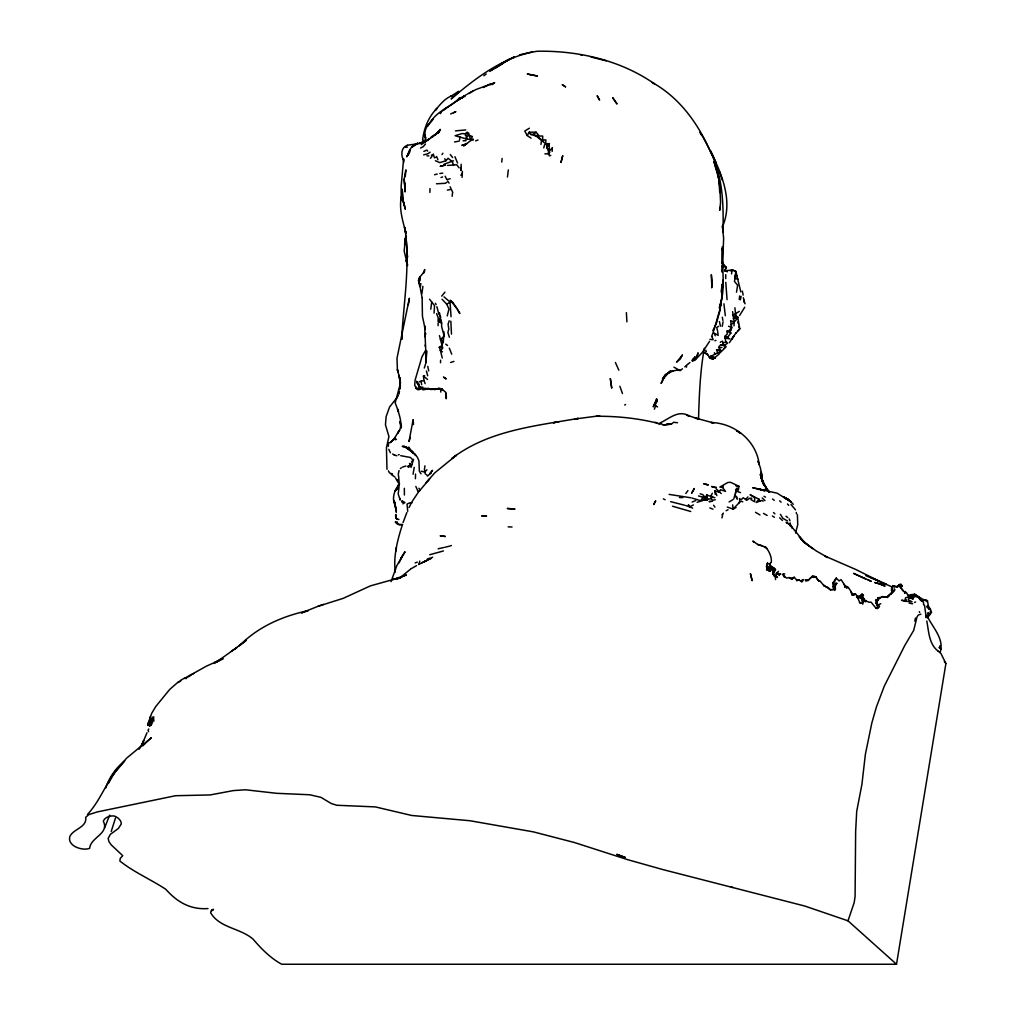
<?xml version="1.0" encoding="UTF-8"?>
<svg xmlns="http://www.w3.org/2000/svg" width="1015" height="1015" viewBox="0 0 1015 1015"><rect width="100%" height="100%" fill="white"/><g stroke="black" fill="none" stroke-linecap="round" stroke-linejoin="round"><path stroke-width="1.5" d="M149.433 723.695L148.19 724.367L150.334 725.763L147.632 725.243L148.038 723.708L149.903 723.987L151.578 722.591L152.11 720.548L150.626 719.242L152.808 717.288L153.95 720.993M395.089 572.295L395.101 570.011L395.114 570.912C393.528 555.497 397.436 540.284 402.08 525.732M461.026 167.386L461.013 170.52L461.178 168.262M549.153 151.007L549.318 155.841L550.739 155.435M725.725 278.63L725.738 274.672M396.256 512.537L396.281 509.073M439.444 335.61L442.477 347.092L442.603 348.335L440.447 350.543L442.261 357.978M719.762 207.441L719.736 210.308L720.574 202.302L719.8 186.405L718.024 174.415L713.913 161.512L718.874 179.198L718.721 178.094L719.762 192.52M425.589 140.286L425.082 134.881L425.64 138.332C423.915 133.371 425.272 127.7 428.952 123.982L427.569 126.05L433.075 119.161L429.599 122.916M722.173 263.684L722.477 248.155C721.348 267.884 726.499 288.869 719.191 307.811M451.041 316.718L450.051 302.064L444.012 296.849M698.523 419.22C699.234 395.558 700.071 371.63 704.321 348.31M443.974 331.854L443.289 342.169M711.743 284.238L711.693 287.816L712.34 283.578L711.325 274.672L711.642 283.045M473.066 140.286L473.091 138.966L463.5 145.919L466.748 143.851L461.85 145.335L466.075 144.092M923.828 600.702L923.84 599.497L927.444 600.702L928.877 608.924L930.311 608.949L931.605 612.4L927.367 617.818M420.121 287.283L420.197 283.819M434.077 313.127L434.534 305.604L429.548 299.197M773.608 574.008L773.696 570.557L773.151 574.186L777.439 577.421L773.151 574.186M438.061 321.628L438.176 317.758L436.615 313.61M722.934 286.94L723.149 279.95M891.83 592.227L891.563 588.573L892.959 585.858L897.539 586.962L899.29 584.564L900.952 584.336L902.31 585.833L900.914 587.825M769.636 564.442L770.169 567.258L771.869 569.072L770.169 567.258L769.636 564.442L767.442 563.122L766.959 569.225L768.533 570.189L766.997 568.666M429.891 192.431L430.017 188.587M440.523 362.761L440.611 360.147M398.92 519.578L395.812 518.069L395.952 514.618M430.779 309.194L431.692 302.089M552.16 151.413L552.35 147.619L549.597 151.095L548.975 144.511L545.74 143.864M626.915 321.831L626.382 312.633M734.061 335.94L731.574 339.353L736.18 332.59M809.006 579.831L805.504 580.745L808.029 580.479L812.254 576.33C817.126 574.833 816.428 580.999 820.513 581.468M768.469 567.042L766.959 569.225L769.027 569.517L769.154 567.144M400.367 381.374L399.961 388.123L400.24 384.063L395.178 402.815L398.464 411.646L397.55 408.931M388.326 446.359L388.567 442.616M426.11 358.092L425.805 351.761L425.754 363.294L426.909 351.177M771.349 562.31C771.844 556.804 769.154 551.538 765.906 547.161L757.698 544.484L752.876 541.046L753.967 542.378M399.859 388.593L399.707 377.808L400.291 380.65L397.411 369.701L396.992 358.232L409.388 298.22L408.334 304.741M733.972 325.853L734.264 322.161L732.589 311.63M401.42 197.088L401.191 199.993L401.153 186.278L403.615 158.797L403.716 162.4M421.948 293.449L422.887 286.357M405.302 176.547L405.86 169.873L404.198 179.071L405.023 191.949L405.036 183.068M720.777 302.001L719.673 310.286L713.634 331.106M927.938 612.717L928.04 616.663L926.67 615.344L925.985 617.64M459.655 139.854L459.909 137.038L455.088 135.731L462.142 133.536L468.714 134.221M404.351 488.291L404.389 495.016M418.992 281.688L418.865 283.02L420.362 278.503L418.992 281.688L419.284 285.05M501.765 162.07L502.12 158.416M834.977 588.928L835.269 585.921L836.791 583.333L832.934 582.864L834.165 584.843M930.336 611.081L929.981 614.532L928.344 613.212M721.031 302.077L719.927 310.704L716.247 323.772L712.746 330.814M720.625 304.259L720.79 302.8L720.422 306.187L721.652 298.816L722.16 284.213L721.17 292.041M508.363 169.911L507.462 177.041M422.633 140.172C423.839 128.436 428.635 116.585 437.097 108.262L435.245 110.394C440.028 104.659 444.9 98.151 452.233 95.689L450.863 96.298L458.691 91.261M404.528 244.45L405.581 237.802L404.148 251.022L407.459 264.522M414.222 467.357L413.054 474.233M415.414 478.725L415.541 474.043M739.212 299.514L739.631 295.923M452.119 196.314L452.55 192.736M744.718 307.24L739.58 315.513M447.222 315.969L448.973 309.055L446.803 304.272L442.071 299.235M886.717 597.099L882.01 596.642L878.115 599.637L876.554 602.885L879.523 606.513L878.394 607.972L875.844 608.023L870.984 602.035L869.246 602.276L863.524 600.131L862.192 594.105L859.591 596.401L863.816 601.451L862.306 603.443L859.413 602.656M914.832 621.155L915.428 618.034M405.213 240.149L405.759 236.102M736.509 292.168L737.626 285.24L734.505 281.472L735.812 271.36L732.703 269.914L724.647 270.827L726.372 267.364L721.741 262.581M153.823 716.907L153.278 720.739L152.808 717.288M399.897 388.986L400.418 385.319M396.446 547.288L395.913 551.056L396.078 549.94M424.93 465.847L424.435 469.361L425.374 474.17M420.337 287.067L420.857 283.566M721.437 299.666L719.673 310.286M399.047 393.972L399.453 391.282M540.919 144.435L541.452 140.958L543.596 140.869M697.127 502.324L702.469 500.522L703.002 497.249L698.46 495.929M735.672 493.227L736.18 490.182L738.4 489.763L738.971 486.312L730.673 482.328L727.895 482.455L719.863 487.048L722.578 487.492L725.484 491.374L721.576 490.055M213.531 909.25L211.78 910.1L210.587 912.688C219.506 928.091 240.517 928.065 253.116 939.205C261.375 948.835 270.434 958.109 281.739 964.25L896.511 964.25L945.891 663.556L940.93 653.457L938.139 651.173M462.409 171.395L462.079 177.371M731.523 273.872L732.094 270.409L735.241 270.827M738.4 489.763L736.662 488.443L733.807 498.809M737.956 330.7L739.783 328.847L737.651 316.807M401.318 196.847C398.806 209.242 403.031 221.613 406.013 233.513L404.528 227.385L405.543 232.321L404.934 228.832M721.982 517.942L722.629 514.491M722.211 326.373L723.061 321.895M401.001 428.228L401.445 425.907M399.022 487.06L398.197 493.975L400.202 500.091L399.973 498.479M820.894 582.052L824.193 585.959L827.923 587.431L830.981 590.019M707.036 495.117L706.288 498.581L707.493 499.799L707.036 495.117L714.839 497.769M399.035 470.579L398.286 474.043L398.806 477.938M740.354 299.806L741.102 296.355M769.865 565.698L770.486 562.906L769.763 564.898L775.523 569.745L772.948 574.186M909.389 596.528L914.071 596.274L914.553 594.181L919.006 597.302M544.89 153.887L548.1 153.773L548.607 151.578M418.117 389.849L416.15 388.504L416.467 387.197M391.08 581.62L396.776 565.736L405.036 551.754L400.887 558.263M543.786 147.962L544.573 144.714M148.038 723.708L151.755 713.19L155.815 706.453L169.695 689.439L178.83 681.484M736.268 489.801L736.662 488.443M398.451 484.65L397.525 488.266L398.667 485.322L398.908 485.969M411.012 467.471L413.549 459.313L411.481 461.99M730.952 330.636L731.726 327.541L730.597 320.613L734.264 322.161L730.838 324.8M441.677 342.74L443.352 340.977L440.485 339.657L444.227 336.193L441.639 326.627L441.627 323.176L438.937 321.844L439.838 318.393M655.677 402.46L656.73 398.768L653.216 406.837L656.959 399.694L655.779 402.638M940.258 651.82C944.255 639.26 933.178 627.879 927.862 617.386M830.08 589.905L834.317 589.043L835.269 585.921L833.112 586.911L834.825 590.438L833.987 589.106L834.52 588.332M438.861 131.963L434.56 135.464L439.267 130.669L438.099 133.498L440.167 129.336L438.277 132.8M896.511 964.25L848.007 920.821L854.173 902.64L855.087 896.588L855.645 831.475L856.711 811.353L861.925 784.316L865.389 754.247L871.809 723.061L876.465 706.795L884.268 686.165L904.784 645.477L913.703 630.366L917.053 616.79L918.372 614.989L920.846 614.189M424.295 368.039L425.513 364.093M778.492 571.331L776.475 573.171L775.562 576.342L773.544 575.67M115.482 818.065L111.244 831.412M419.779 561.041L419.005 564.099M767.442 563.122L766.363 566.573L767.873 569.884L770.03 571.153L771.869 569.072M403.057 522.535L406.888 512.474M449.201 320.753L448.084 324.216L448.795 329L447.881 332.451L449.366 337.234M150.727 725.243L151.298 723.632L149.903 723.987L148.939 721.513L152.11 720.548L149.865 717.808L150.525 716.438M410.365 437.389L408.982 441.487L413.143 419.626L413.536 424.498M105.865 787.843C109.227 777.173 116.065 767.835 124.705 760.806M147.632 725.243L148.85 721.779M720.066 305.604L720.866 303.32M711.604 336.561L713.19 332.387M654.345 409.21L655.677 405.759L655.132 404.757L657.352 400.862M109.658 815.172L104.583 827.91M719.267 353.905L713.304 358.891L710.246 358.333L710.551 356.417L721.373 351.076L718.798 347.853L721.931 347.422M865.516 601.844L863.74 598.393L862.687 599.548L861.494 598.406L862.978 594.93L861.494 598.406L862.852 604.153M795.532 533.103L797.739 524.73L797.409 514.745M141.897 744.858L146.985 732.716M399.022 562.843L402.105 556.334M141.91 744.82L143.699 740.582L141.034 746.05M410.441 149.408L408.055 154.851C408.715 149.56 412.547 145.005 417.622 143.293L415.021 144.904L417.622 143.293M722.68 226.282C735.203 196.415 716.958 163.44 703.091 137.228M409.413 151.603L406.736 156.856L409.362 152.643M834.66 581.392L836.259 578.119L839.139 580.923L841.054 579.603L845.635 586.518L844.582 587.304M892.033 587.266L891.5 590.489M398.667 485.322L396.624 489.433L398.146 487.124M409.058 507.487L411.24 503.123M108.199 783.479L116.344 769.839C105.7 784.1 99.698 801.279 87.468 814.474M863.74 598.393L861.494 598.406L860.124 597.163L861.507 594.447M108.136 783.58L110.673 778.606M148.317 729.874L148.774 728.986M848.248 587.596L847.106 586.568L846.37 588.002L848.388 587.495L852.879 594.409L855.467 593.978L856.888 595.716L859.591 596.401M465.428 138.674L470.808 139.626L472.394 136.543L468.993 135.223L466.76 136.441L465.428 138.674L459.909 137.038M709.561 341.345L702.152 352.649L694.653 360.465M722.578 487.492L723.378 485.969M548.1 153.773L549.851 152.339M398.21 524.463L402.676 524.59L399.479 524.73L396.764 523.271L397.487 521.976M443.174 342.309L441.652 345.76L439.279 347.295L440.447 350.543L442.477 351.875M396.903 397.905L398.387 395.304M720.587 489.661L719.064 492.275L714.941 490.854L715.194 494.318M440.447 350.543L442.477 347.092L439.279 347.295M421.872 388.644L424.435 388.72L420.007 387.996L419.246 386.296M733.299 336.967L729.392 342.689M682.397 368.775L680.431 370.462L677.106 370.297M152.58 721.893L151.324 725.015M531.061 138.154L527.191 135.502L529.234 132.166L536.085 132.178L539.308 136.035L542.708 136.073L542.644 139.981L545.854 139.867L545.727 143.711L549.496 143.623M767.061 567.766L770.169 567.258M712.517 496.449L711.16 498.631L704.245 499.888L706.097 498.746L707.493 499.799L704.245 499.888M411.862 501.905L418.675 491.717M460.911 175.354L462.32 173.159M892.883 592.151L890.421 594.359L894.951 589.842L894.126 588.776M726.156 346.826L723.911 348.475M408.842 153.316L407.281 155.714L409.832 151.882M724.748 348.158L719.914 352.941M904.517 593.052L905.291 591.885L906.573 592.747L908.387 596.211M836.259 578.119L832.934 582.864L833.112 586.911L836.791 583.333M692.293 360.782L694.907 357.064L692.293 360.782L693.981 359.982M751.823 498.302L749.666 498.238L746.697 500.37L743.183 497.718L741.102 499.849L739.516 498.53L739.872 501.981L733.122 509.073L727.311 507.056M736.154 333.009L739.783 328.847L738.654 326.373M695.415 359.373L698.104 352.801L697.089 356.976L693.473 360.871M735.253 321.07L737.93 317.226L733.135 318.659L736.814 316.693L735.545 314.028L734.885 307.748M887.44 597.53L891.183 593.179M803.639 579.552L801.913 582.001L798.919 579.831L796.559 580.618M442.02 154.508L442.908 153.265M140.311 747.053L138.865 749.045L140.717 747.04M685.81 493.506L687.942 490.588M399.542 483.838C394.581 489.763 391.333 498.162 395.228 505.457M419.474 490.905L429.586 478.864L426.097 482.671M801.228 581.265L802.281 579.831M430.436 158.302L433.405 154.343L434.433 157.807L435.917 157.211M722.16 514.707L723.34 513.159M425.475 143.978L423.28 146.629L420.514 148.038M429.84 473.802L432.517 470.351L429.599 473.992L431.21 473.104M548.975 144.511L546.882 147.2L549.331 153.303M397.131 397.449L389.57 407.028L386.131 416.594L385.459 424.828L388.948 436.526L386.436 447.666L386.994 469.311M425.653 350.276L421.935 356.887L415.097 380.156L414.742 385.066L416.15 388.504M427.315 481.351L434.826 472.8L456.179 455.354L451.713 458.64C487.72 430.626 534.803 425.995 578.309 418.408L575.023 418.992L599.662 415.757L596.312 416.29C617.399 416.036 639.678 418.446 660.055 423.877M431.07 121.318C437.998 110.343 451.472 106.727 459.871 97.605L457.105 100.84M441.69 296.152L444.976 292.13M728.199 336.358L730.876 333.072L729.531 330.941M771.54 567.804L772.415 567.271L774.432 568.425L773.735 569.263L772.085 568.933M750.91 499.57L754.652 501.791L754.652 497.439L750.11 494.774L759.004 499.215L756.226 502.501L761.605 500.471L763.191 501.156M889.064 595.234L888.011 596.49L890.992 593.28M729.303 330.382L731.726 327.541L728.592 326.246M684.795 366.923L687.624 364.36M718.62 347.155L720.663 344.796L725.522 345.887L720.663 344.796M419.436 277.425L424.054 272.121L423.395 273.162L424.714 269.546L424.346 272.045M440.269 113.579L441.259 112.462M439.355 131.125L440.459 129.895L432.809 136.771M444.836 109.1L461.838 97.592M745.949 499.05L747.953 496.919M494.546 82.773L490.359 84.575L494.546 82.773L492.097 84.638M722.375 341.103L723.898 345.443L727.603 343.235L725.649 341.04L724.875 336.384L727.4 333.834L726.905 331.233L727.996 330.636M438.937 321.844L441.056 319.712L441.627 323.176M142.684 745.923L151.298 737.753L126.406 758.345L113.185 774.382L124.223 761.453M152.11 720.244L153.328 719.457L150.88 718.607L152.11 720.244L153.278 719.077M434.839 134.564L431.032 137.152M465.086 96.235L461.584 98.049L464.312 95.727L460.125 98.785L466.291 94.674M426.934 469.831L424.587 472.089L421.39 471.188M739.339 502.222L738.666 502.869L739.872 501.981M458.615 92.01L451.193 98.988C475.794 77.8 504.353 56.079 537.354 51.245C578.157 50.522 620.761 60.228 654.586 83.915L652.341 82.545C679.745 97.694 698.663 124.261 710.792 152.542C723.124 177.46 723.543 205.03 722.997 232.08L722.414 225.876L723.644 238.487L722.261 272.236L722.185 266.641M529.234 132.166L530.566 134.373L533.941 134.183L536.085 132.178M429.282 474.512L427.531 476.098L426.592 474.614M809.437 579.032L811.074 577.56M395.317 438.099L393.312 439.888L399.606 430.195L397.487 433.253C403.501 426.643 400.024 417.52 397.842 410.073M389.938 442.794L394.112 439.114L392.678 440.269M782.54 574.528L786.498 578.093L789.188 577.598L792.309 579.019L794.288 577.269L797.105 580.555L798.919 579.831M904.669 601.197L912.066 601.819L908.349 599.802L908.831 596.858L908.996 597.822L913.297 598.964L908.831 596.858L905.558 597.822L904.86 600.677L901.586 600.233L904.669 601.197L906.332 599.738M670.357 370.678L663.886 377.808L668.733 372.454L664.927 375.753L661.184 383.239L664.927 375.753L668.758 372.518L670.293 371.883L667.286 373.634L673.402 370.83L671.79 371.071L678.819 369.904L680.431 370.462M390.217 442.4L394.112 439.114L391.359 441.538L392.336 440.979M435.422 160.738L439.8 162.628L445.966 160.738L448.084 158.289L452.17 161.55L453.68 165.001L456.712 164.722L459.097 167.83M688.246 363.878L689.934 362.469M400.443 577.433L410.301 569.339M712.34 493.214L710.957 495.929L711.16 498.631L712.593 500.255L715.232 499.773M888.962 595.348L886.996 596.947L882.01 596.642M495.041 68.449L509.035 59.39L502.197 63.209L514.415 56.853L506.447 60.71M443.593 110.013L446.74 107.501M442.54 110.851L445.065 108.846M658.05 423.674L661.387 423.724L662.871 425.019L671.524 423.94L673.681 422.265L677.513 422.76M432.339 136.911L421.301 144.587M400.354 468.549L401.331 467.801M430.106 152.212L428.216 153.544M713.532 358.714L710.031 357.724M412.027 464.413L408.411 467.128L410.39 464.997L407.37 466.545M424.638 142.265L429.041 138.979L426.034 140.869M231.395 651.186L236.825 647.557L214.381 663.455M440.485 339.657L443.403 337.526M454.733 456.395L456.179 455.354M483.851 75.744L486.223 74.032M720.333 342.283L721.386 341.522M234.693 648.978L246.277 640.338L239.375 645.768C258.076 626.763 282.474 616.168 308.167 610.637L301.48 612.933L318.139 606.26L343.172 598.355L370.424 585.871L399.555 577.738L393.528 579.425L406.381 574.896L399.187 578.271M739.301 311.389L732.64 315.487L736.814 316.693M489.801 71.443L502.526 63.006M458.907 99.762L463.246 96.755M465.492 133.447L467.357 132.191L468.879 133.371M446.803 304.272L450.051 302.064M432.606 557.197L424.257 561.777L426.909 560.458M926.162 601.578L927.444 600.702L923.637 599.827L914.553 594.181L908.07 595.323M483.292 87.506L490.245 84.182L475.705 89.65L467.141 94.154M469.057 93.482L472.66 91.096M407.332 145.259C400.938 147.391 400.76 155.32 403.589 160.345M492.237 69.756L504.138 62.118L502.197 63.209M423.496 140.704L424.295 140.197M402.853 503.871L404.96 502.526L401.889 500.826L402.232 501.41M880.741 603.684L877.138 605.562L875.577 600.233L878.115 599.637M446.841 182.319L445.281 183.309L436.463 183.778M216.347 662.313L220.864 659.61L214.749 662.49L223.135 658.634L206.248 666.233L189.754 675.495M529.373 128.195L524.793 131.049L527.191 135.502M718.557 326.373L716.755 327.49L717.567 330.89M178.234 682.499L180.708 680.976M729.087 501.968L732.919 499.634M416.531 565.634L410.758 568.946M498.086 66.051L503.541 62.867L499.646 65.125M180.201 680.583L183.893 678.464M445.763 392.361L442.515 389.557L440.688 390.597L440.815 392.082M453.439 160.827L444.05 164.214M395.52 439.774L396.484 439.229M466.063 140.666L463.119 140.806M894.367 587.114L892.959 585.858L896.27 586.721L899.087 585.401L900.305 586.936L902.31 585.833L899.29 584.564L899.011 585.833L900.952 584.336L901.13 586.213L902.31 585.833M726.156 510.723L728.06 509.708M453.591 112.805L455.862 111.612L450.622 113.946M736.002 507.576L733.122 509.073L732.627 504.924M624.682 405.01L625.583 404.541M853.082 595.183L855.467 593.978L851.978 594.866L854.148 594.815M851.978 594.866L852.879 594.409M187.217 676.764L193.827 673.478M923.612 604.851C924.652 600.639 919.374 600.525 918.562 597.01L915.67 596.287L908.996 597.822M848.007 920.821L804.819 906.052L662.77 869.551L627.625 859.654L574.389 842.513L533.395 831.869L469.958 820.742L411.659 815.464L375.334 806.9L336.802 805.263L331.296 803.55L320.968 797.359L309.841 794.77L276.6 793.311L245.402 789.772L233.323 790.596L210.232 794.935L175.519 795.722L97.402 811.899L88.927 814.576L85.717 817.24C87.163 827.682 73.194 828.76 69.857 836.525C66.939 845.939 82.621 851.268 89.663 848.286C90.513 837.261 109.747 833.734 103.289 821.198C104.685 817.303 110.039 815.54 113.908 815.946C116.776 816.517 121.775 820.285 121.267 823.977L118.349 828.519L110.407 834.267L108.161 838.453L108.96 841.701L111.206 844.835L122.726 855.683L120.265 858.335L119.846 860.986C133.599 872.05 150.804 879.409 165.775 889.28C177.333 902.221 190.401 909.795 207.999 908.565M211.285 910.874L213.125 910.036L212.313 909.592M702.469 500.522L706.097 498.746M693.397 504.963L689.769 506.688L688.373 504.81L689.731 506.942L692.674 508.147M409.007 503.136L407.04 504.062L407.726 511.294M418.599 564.467L426.173 560.864M724.647 270.827L726.372 267.364L721.652 266.082M419.106 381.894L424.016 380.371L423.42 376.096L424.651 375.791M421.72 562.703L431.045 558.555M397.093 579.146L401.369 577.256M671.473 423.991L664.203 424.942M431.413 155.206L433.405 154.343M910.366 597.911L915.67 596.287M692.129 502.057L695.706 500.585M914.616 602.39L915.593 601.997M790.71 578.69L794.288 577.269M415.16 562.932L417.279 562.094M659.966 423.014C669.253 418.776 678.718 409.108 689.642 416.252L686.483 415.059L698.396 418.891L695.148 417.977M769.395 565.888L773.735 569.263L771.616 568.54M475.616 140.857L478.014 140.007M441.018 177.511L442.603 176.94M398.286 454.91L399.2 454.58M318.139 606.26L323.442 604.433M423.851 151.413L426.82 150.08L427.696 151.083M402.46 467.128L405.81 466.025M450.609 362.482L453.946 361.403M443.428 550.955L429.726 554.748M427.455 558.948L429.814 558.199M189.843 676.193L184.222 678.312L186.494 678.54M449.924 545.994L451.421 545.524M422.887 389.849L427.746 388.961L424.587 388.415L435.866 389.265L431.159 389.43M877.645 600.411L877.645 598.101L880.195 597.34M714.865 340.723L715.968 340.393M427.607 153.823L423.648 154.864M737.334 486.781L738.971 486.312L735.748 485.754M438.328 388.479L434.496 389.544L437.985 388.682L442.248 389.138L438.328 388.479L439.723 388.364L442.515 389.557M715.321 357.838L711.819 358.79L710.551 356.417L715.321 357.838L710.551 356.417M448.922 546.286L444.786 547.313M519.477 54.873L532.088 51.993M434.534 174.745L437.224 174.047M438.15 548.785L443.657 547.554M465.745 129.92L455.443 130.897M832.592 589.791L835.408 589.106L835.269 585.921M447.526 179.325L450.229 178.742M730.102 270.827L732.094 270.409M769.015 571.356L770.03 571.153M722.642 342.778L726.106 342.068M555.954 422.265L553.403 422.773L559.227 421.631M420.172 143.458L407.637 145.183M454.53 141.986L459.249 141.072M447.336 190.084L450.165 189.615M405.607 147.34L407.459 147.048M877.645 598.101L879.739 597.81M439.863 173.514L442.794 173.146M769.027 569.517L771.349 569.225L769.941 567.042M712.492 501.207L709.079 501.588L710.754 501.473M766.49 570.037L767.873 569.884M875.577 600.233L877.797 600.043L876.11 603.697L876.554 602.885L877.645 607.148M453.68 165.001L447.463 165.432M863.524 600.131L866.163 600.664M409.882 502.933L412.141 502.793M669.101 494.381L690.771 497.781M679.428 497.54L682.765 497.578M422.938 387.21L419.601 387.146L421.085 388.441M666.589 424.194L669.71 424.435M904.644 592.747L906.319 592.798M508.185 526.861L512.042 527.013M717.707 353.03L716.552 349.769L719.863 349.947M426.922 155.803L428.876 155.929M834.317 589.043L835.408 589.106M909.148 603.176L912.688 603.773M150.626 719.242L153.328 719.457M709.866 339.353L713.152 339.721L711.972 336.587M400.722 455.672L410.504 457.499L413.092 460.214M812.431 576.901L816.174 576.901M784.785 573.995L783.136 573.741L784.379 577.18L784.227 575.86M530.566 134.373L537.595 136.517L541.464 139.753M729.963 338.909L725.053 338.135L728.554 337.158L724.875 336.384M654.98 422.354L656.629 422.608M764.701 490.41L752.711 487.758L777.198 493.201L790.863 501.816L783.352 496.652L788.287 499.913L784.303 497.642M405.835 446.943L402.156 446.308L406.888 447.475L403.818 446.219L414.298 453.527L417.444 457.321L418.916 460.785L419.36 471.15L421.009 473.789M716.387 487.428L711.54 486.515L715.6 487.695M845.064 586.175L847.106 586.568M757.698 489.268L758.89 489.496M896.27 586.721L897.539 586.962M580.567 54.835L581.912 55.102M875.844 608.023L877.455 608.645M776.526 573.209L780.814 574.097L776.475 573.171L779.457 575.442M914.604 596.16L918.562 597.01L920.656 600.474L922.457 601.172M760.311 489.687L764.32 490.6L759.347 489.09L764.473 490.714M684.605 505.204L670.598 501.651M696.1 418.243L713.659 422.951L711.134 422.519C734.556 423.077 756.606 440.827 759.22 464.756L758.053 461.051L760.514 468.334L762.481 481.592L761.301 472.292L761.935 477.367M805.39 579.831L808.029 580.479M691.976 498.061L700.731 500.7L703.002 497.249L706.288 498.581L706.618 495.041L705.894 498.365L702.799 494.635L700.16 493.798M606.171 60.811L590.984 56.992M762.443 545.829L757.634 544.421M731.346 887.059L733.008 887.478M716.552 349.769L721.373 351.076M812.254 576.33L816.149 577.383L818.331 580.593M861.494 598.406L856.635 597.201L856.711 595.742L859.946 602.783M764.016 546.641L767.023 548.646M883.075 584.792L874.689 582.483L884.458 585.401L879.409 583.917M672.476 506.219L690.733 511.497M899.087 585.401L903.731 591.428L905.291 591.885M394.137 454.999L396.751 455.76M401.661 501.93L403.285 502.4M741.496 501.41L742.802 501.829M392.589 473.967L389.544 472.952L388.441 470.859M685.747 505.495L689.731 506.942M708.939 356.912L711.997 358.029L710.246 358.333L706.998 353.461L707.493 354.755L704.461 352.789L706.313 351.558L705.793 350.226M913.348 595.399L911.013 594.524L914.071 596.274M737.601 491.526L740.519 492.618M428.026 388.25L430.119 389.037M865.858 575.657L879.853 581.494L856.013 569.58L824.764 555.992L827.694 557.489L816.517 551.094L803.309 541.769L812.863 548.696M870.477 577.459L886.45 584.12M878.115 581.126L880.436 582.039M880.83 584.475L885.105 586.163M678.819 369.904L673.947 367.176M148.939 721.513L151.578 722.591M709.84 507.906L712.949 509.187M881.591 582.496L892.667 587.114M868.206 580.047L871.327 581.354L853.615 573.386L865.44 578.855M737.981 279.062C731.84 278.871 737.22 275.002 735.812 271.36L740.823 291.927M392.589 454.06L394.569 454.91M789.188 577.598L792.309 579.019M726.905 331.233L730.876 333.072M818.128 580.364L819.968 581.214M880.69 584.132L884.458 585.921M785.445 498.187L788.858 499.849L793.299 504.29M663.315 498.86L665.142 499.748M429.599 388.973L430.741 389.557M759.969 514.948L755.503 512.296M787.551 521.012L782.908 518.361L780.421 514.377M937.936 650.958C928.941 644.119 928.763 631.241 926.797 621.002M763.99 496.322L765.526 497.147M735.215 496.018L736.776 496.893L737.22 499.329M763.534 513.4L767.15 515.468M721.17 493.506L716.171 488.799M723.568 264.433L722.16 261.515M739.935 432.796L736.547 430.677L740.785 433.38M772.364 515.988L774.432 517.32M655.677 405.759L657.555 406.964M406.901 447.97L412.915 451.929L409.185 449.467M762.202 497.959L764.98 500.598M533.941 134.183L545.588 143.737M391.194 474.449L394.924 477.037M413.194 452.753L407.662 447.564L415.668 455.228L414.234 453.654M445.763 344.148L447.539 345.481M786.016 516.229L787.741 517.548M727.4 271.83L725.928 270.891M809.133 545.981L800.86 538.952L803.005 540.944L799.236 536.783L804.464 542.441L790.457 525.25L792.22 528.079L789.898 523.664L790.52 526.316L790.203 522.852M423.42 376.096L427.518 379.407M772.555 498.987L774.204 500.319M938.977 647.507L941.032 649.321M465.263 135.185L466.76 136.441L466.925 139.157M419.55 387.781L421.035 389.037L417.837 388.161L419.271 389.76M782.476 520.492L779.622 517.84M769.611 492.123L765.475 488.57L769.256 492.047M928.788 607.617L928.877 608.924L926.682 606.716L927.735 605.549L930.311 608.949M779.634 500.839L781.131 502.159M457.689 309.588L459.833 313.521L453.21 302.952L450.292 300.275L456.864 308.281M451.776 301.62L453.21 302.952M903.731 591.428L901.802 589.182M395.254 522.129L396.89 523.715M773.544 512.537L774.889 513.856M787.462 504.011L788.744 505.33M791.015 504.531L795.506 509.834M829.356 589.081L823.609 585.135L824.193 585.959M843.643 584.196L845.635 586.518M148.012 723.911L149.649 725.839M891.563 588.573L893.758 591.504M735.241 495.358L736.598 498.01M900.305 586.936L901.168 587.964M774.432 568.425L775.523 569.745M769.218 491.932L763.914 484.523L768.583 491.793M411.354 465.695L409.489 463.411L411.392 465.745M450.292 154.546L452.652 157.566M944.305 661.488L945.891 663.556M395.622 478.205L398.248 482.556M548.861 150.486L546.819 147.695L546.476 144.257M700.781 133.84L702.291 135.921L699.779 132.445M713.583 505.216L714.953 507.157M418.891 488.228L420.261 490.258L418.053 491.526L415.833 486.451M447.653 180.962L449.087 183.093M767.632 490.423L760.743 476.923L763.648 484.015L760.26 474.373L762.43 481.947M444.71 158.759L445.966 160.738M398.311 481.541L397.093 479.613L398.311 481.732M597.137 95.93L599.586 100.079L597.366 95.867M445.116 176.191L446.816 179.642M435.435 303.244L436.095 304.589M812.964 576.38L813.472 577.433M457.587 163.047L454.936 156.729M452.715 192.292L450.102 186.773M388.77 449.315L390.432 452.779M395.964 521.583L396.764 523.271M622.461 393.528L619.873 386.284M615.42 362.52L618.833 370.171M451.726 354.184L449.315 348.183M710.779 150.892L715.968 162.451M919.285 611.652L919.653 612.476M737.727 322.085L738.413 323.658M789.15 518.881L789.975 520.758M714.941 490.854L716.894 495.637M468.993 135.223L470.808 139.626M436.59 156.475L437.909 159.723M438.886 314.434L436.869 306.695M417.914 384.545L416.619 381.196L417.99 384.774M715.245 335.787L714.205 333.022L718.163 335.394L717.745 331.854M759.004 499.215L759.766 501.296M424.08 380.663L425.171 383.657M418.776 282.208L419.081 283.033M420.007 387.996L418.32 383.213L419.017 386.677M407.459 264.433L406.013 260.271L407.599 265.6M862.192 594.105L862.661 595.475M850.836 591.491L851.598 593.737M399.58 377.58L400.291 380.65M763.61 484.827L762.164 479.258M398.806 375.131L400.481 383.404M722.211 179.921L719.572 171.624M743.741 299.603L745.061 303.79M404.084 204.726L405.391 209.306L402.562 198.268L402.194 189.183L403.145 201.135L402.562 198.268L404.439 205.867L403.018 201.084M395.216 504.76L393.871 500.319L394.924 503.833M395.33 505.089L394.353 501.638L395.787 508.084M148.165 730.305L148.533 731.637M537.201 135.046L537.595 136.517M401.407 426.617L399.923 421.441L400.862 427.429M772.237 569.225L773.151 572.688M426.452 371.008L427.683 375.791M396.7 519.249L395.609 514.948L395.812 518.069M714.42 352.687L714.788 354.222M395.457 505.889L394.949 503.77L395.469 508.033M796.242 512.435L796.559 513.806M719.407 321.539L720.447 326.145M420.337 288.641L422.113 297.649M427.772 366.364L428.698 370.881M742.358 291.077L743.158 295.124M722.299 317.251L722.908 320.474M439.508 312.798L440.37 317.581M718.874 179.198L718.036 174.517M743.399 297.687L744.236 302.457M723.911 303.79L725.332 315.69M395.482 506.422L396.231 511.205M775.206 577.053L775.6 579.603M421.098 380.993L421.644 384.723M440.345 315.741L440.637 318.05M926.124 616.841L924.538 605.257M406.672 249.601L407.497 257.29L405.949 235.543M939.801 645.883L940.055 648.268M404.744 227.449C410.428 263.976 403.881 300.453 401.762 336.878M402.016 339.048L401.75 336.067L401.991 338.909M398.806 478.826L399.326 485.208M422.151 298.017L422.43 316.261L425.272 329.583L424.651 325.828L425.919 354.248M727.044 299.641L725.788 282.31M425.209 344.96L425.31 346.28M404.198 179.071L404.516 183.956M692.484 359.196L692.56 360.528M450.838 321.159L451.485 334.125M686.47 365.831L686.533 367.151M406.837 254.296L407.053 263.608M722.414 246.607L722.502 250.604L722.439 247.52M438.074 323.303L438.112 325.637M461.127 164.252L461.203 169.023M446.359 397.614L446.27 398.768L446.169 393.122L446.359 397.614M425.513 333.263L425.107 336.65L425.513 333.263M418.7 279.709L418.446 280.889L419.956 276.854L418.7 279.709M562.691 155.828L561.029 162.273L562.691 155.828M736.015 274.278L734.898 277.742L736.877 275.611L736.015 274.278M655.639 501.029L653.673 504.455L655.639 501.029M682.321 355.123L680.342 358.967L676.574 362.152L682.321 355.123M694.311 488.558L691.761 493.011L694.311 488.558M664.102 376.527L662.402 379.077L665.967 374.104L664.102 376.527M395.279 490.753L397.411 487.987L395.279 490.753M411.747 147.238L415.934 144.384L411.747 147.238M445.331 165.014L440.37 166.32L445.331 165.014M422.57 142.214L419.068 143.166L425.323 141.593L422.57 142.214M485.081 515.912L481.681 515.874L486.553 516.026L485.081 515.912M512.88 508.908L507.259 508.477L515.011 509.149L512.88 508.908M443.454 536.212L440.18 535.831L445.357 536.466L443.454 536.212M530.591 74.653L527.305 74.032L537.417 76.023L530.591 74.653M706.833 484.523L703.636 483.736L708.343 485.005L706.833 484.523M562.386 84.778L565.545 86.833L562.386 84.778M625.189 857.421L616.955 854.414L625.189 857.421M787.589 523.144L786.118 522.382L789.683 524.463L787.589 523.144M788.858 499.849L785.902 498.2L790.66 501.321L785.902 498.2L788.858 499.849M444.659 377.834L443.415 377.072L446.169 378.95L444.659 377.834M412.699 452.931L408.614 447.12L409.781 450.305L409.324 449.087L412.699 452.931M616.892 103.809L612.768 97.795L616.892 103.809M398.032 371.706L397.411 369.701L398.032 371.706M752.128 580.542L750.44 573.779L752.128 580.542M611.702 387.882L610.345 378.697L611.702 387.882"/></g></svg>
